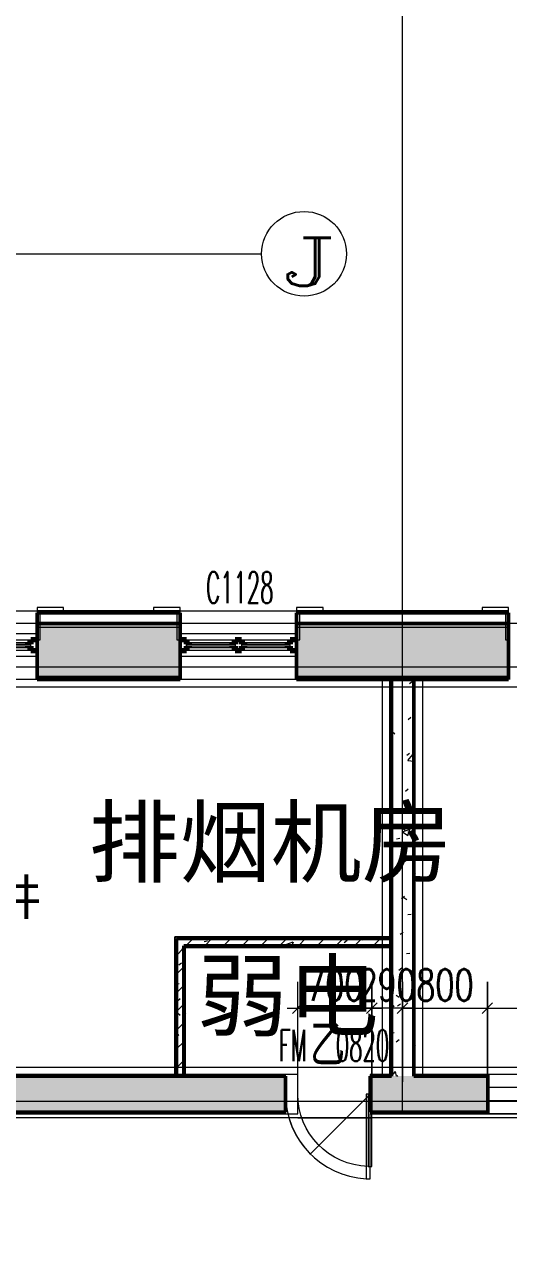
# Model space of a CAD drawing. Header units: millimetres. Extents: x -17321 to 106270, y -22341 to 35329.
# Drawn here: x 53931 to 58500, y 9916 to 21466 of the extents above; entities that cross this region are included whole.
import ezdxf

# ---------------------------------------------------------------- set-up
doc = ezdxf.new("R2010")
doc.units = ezdxf.units.MM
for name, pattern in [('IMPORT-DASHED', [7.5, 5, -2.5]), ('IMPORT-DOTE _2_', [0]), ('轴网线', [22.24, 12.7, -3.18, 3.18, -3.18])]:
    doc.linetypes.add(name, pattern=pattern)
for name, color, linetype, lineweight in [('A-DOOR', 31, 'Continuous', 18), ('A-FLOR', 192, 'Continuous', 9), ('A-GENM', 13, 'Continuous', 18), ('A-GLAZ', 151, 'Continuous', 18), ('A-WALL', 113, 'Continuous', 50), ('A-WALL-FNSH', 113, 'Continuous', 50), ('A-WALL-PATT', 111, 'Continuous', 50), ('AXIS', 85, 'Continuous', 9), ('AXIS_TEXT', 250, 'Continuous', 9), ('DOTE', 157, 'IMPORT-DOTE _2_', 9), ('Pkpm_砖墙', 6, 'Continuous', 9), ('PUB_DIM', 135, 'Continuous', 9), ('PUB_HATCH', 8, 'Continuous', 9), ('PUB_TEXT', 250, 'Continuous', 9), ('S-GRID', 1, 'Continuous', 13), ('SURFACE', 11, 'Continuous', 9), ('WALL', 250, 'Continuous', 9), ('WALL-MOVE', 57, 'Continuous', 9), ('WINDOW', 93, 'Continuous', 9), ('WINDOW_TEXT', 250, 'Continuous', 9), ('剖面门窗', 93, 'Continuous', 9), ('烟道', 4, 'Continuous', 9), ('记者站1205_t3_2__3F导出_dwg', 8, 'Continuous', 9)]:
    doc.layers.add(name, color=color, linetype=linetype, lineweight=lineweight)
doc.styles.add('Arial_2', font='arial.ttf', dxfattribs={"height": 629.266735})
doc.styles.add('Complex_13', font='complex_.ttf', dxfattribs={"width": 1.909091, "height": 452.54834})
doc.styles.add('Simplex', font='simplex_.ttf', dxfattribs={"width": 0.494118, "height": 297.5})
doc.styles.add('Simplex_1', font='simplex_.ttf', dxfattribs={"width": 0.7, "height": 350})
doc.styles.add('Simplex_2', font='simplex_.ttf', dxfattribs={"width": 0.706, "height": 297.5})
doc.styles.add('Simplex_6', font='simplex_.ttf', dxfattribs={"height": 337.588652})
pattern_1 = [(0, (0, 0), (812.8, 203.2), [33.528, -576.072, 33.528, -576.072, -3251.2]), (0, (0, 0), (812.8, 203.2), [-1219.2, 33.528, -1185.672, 33.528, -576.072, -1422.4]), (0, (0, 0), (812.8, 203.2), [-3048, 33.528, -372.872, 33.528, -982.472]), (120, (304.8, 101.6), (-582.37636, 602.30545), [33.528, -576.072, 33.528, -576.072, -3251.2]), (120, (304.8, 101.6), (-582.37636, 602.30545), [-1219.2, 33.528, -1185.672, 33.528, -576.072, -1422.4]), (120, (304.8, 101.6), (-582.37636, 602.30545), [-3048, 33.528, -372.872, 33.528, -982.472]), (240, (406.4, 508), (-230.42364, -805.50545), [33.528, -576.072, 33.528, -576.072, -3251.2]), (240, (406.4, 508), (-230.42364, -805.50545), [-1219.2, 33.528, -1185.672, 33.528, -576.072, -1422.4]), (240, (406.4, 508), (-230.42364, -805.50545), [-3048, 33.528, -372.872, 33.528, -982.472])]
pattern_2 = [(50, (0, 0), (728.7365, -63.756), [76.2, -838.2]), (355, (0, 0), (-140.9716, 764.2276), [60.96, -670.56]), (100.451, (60.7, -5.3), (587.77, 700.467), [64.76, -712.36]), (46.184, (0, 203.2), (1084.316, -168.171), [114.3, -1257.3]), (96.636, (90.4, 189.2), (949.61, 989.71), [97.14, -1068.54]), (351.184, (0, 203.2), (949.62, 989.701), [91.44, -1005.84]), (21, (101.6, 152.4), (606.458, -409.0606), [76.2, -838.2]), (326, (101.6, 152.4), (247.208, 736.753), [60.96, -670.56]), (71.451, (152.14, 118.3), (853.668, 327.6855), [64.76, -712.36]), (37.5, (0, 0), (12.3547, 338.2201), [33.528, -628.904, 33.528, -647.192, -673.1]), (37.5, (0, 0), (12.3547, 338.2201), [-1343.152, 33.528, -639.572]), (7.5, (0, 0), (267.2789, 400.7221), [33.528, -354.584, 33.528, -613.664, -256.54]), (7.5, (0, 0), (267.2789, 400.7221), [-1035.304, 33.528, -223.012]), (327.5, (-226.57, 0), (542.3633, -22.9153), [33.528, -220.472, 33.528, -758.952, -1051.56]), (327.5, (-226.57, 0), (542.3633, -22.9153), [-1046.48, 33.528, -1018.032]), (317.5, (-328.17, 0), (592.517, 101.707), [33.528, -296.672, 33.528, -492.76, -746.76]), (317.5, (-328.17, 0), (592.517, 101.707), [-856.488, 33.528, -713.232])]
pattern_3 = [(45, (0, 89.76), (-88.3883476, 88.3883476), [])]

# ---------------------------------------------------------------- blocks, each defined once
blk = doc.blocks.new('平开窗A2 - C1121-1284559-建模-三层平面图')
at = {"layer": 'A-GLAZ', "lineweight": 9}
for p, q in [((-550, 185), (550, 185)), ((-550, -185), (550, -185))]:
    blk.add_line(p, q, dxfattribs=at)
at = {"layer": 'A-GLAZ', "lineweight": 50}
for p, q in [((-550, 185), (-550, -185)), ((550, -185), (550, 185))]:
    blk.add_line(p, q, dxfattribs=at)
blk = doc.blocks.new('TG-防火门A-单扇1 - 乙FM0820-1284218-建模-三层平面图')
at = {"layer": 'A-GENM'}
for p, q in [((400, 0), (-166, -566)), ((400, 0), (360, 0)), ((360, 0), (360, -800)), ((400, -800), (400, -185)), ((360, -800), (400, -800))]:
    blk.add_line(p, q, dxfattribs=at)
for end in [267.134, 225]:
    blk.add_arc((400, 0), 800, 180, end, dxfattribs=at)
blk = doc.blocks.new('C1128 - C1128-1314676-建模-三层平面图')
at = {"layer": 'A-GLAZ', "lineweight": 70}
for p, q in [((-490, 50), (-550, 50)), ((-490, 10), (-490, 50)), ((-460, 25), (-490, 25)), ((-490, 25), (-490, 10)), ((-460, 10), (-460, 25)), ((-30, 25), (-60, 25)), ((-60, 25), (-60, 10)), ((30, 50), (-30, 50)), ((-30, 50), (-30, 10)), ((-30, 10), (-30, 25)), ((30, 10), (30, 50)), ((60, 25), (30, 25)), ((30, 25), (30, 10)), ((60, 10), (60, 25)), ((490, 25), (460, 25)), ((460, 25), (460, 10)), ((550, 50), (490, 50)), ((490, 50), (490, 10)), ((490, 10), (490, 25)), ((-550, -50), (-490, -50)), ((-490, -50), (-490, -10)), ((-490, -10), (-490, -25)), ((-490, -25), (-460, -25)), ((-460, -25), (-460, -10)), ((-60, -10), (-60, -25)), ((-60, -25), (-30, -25)), ((-30, -10), (-30, -50)), ((-30, -25), (-30, -10)), ((-30, -50), (30, -50)), ((30, -50), (30, -10)), ((30, -10), (30, -25)), ((30, -25), (60, -25)), ((60, -25), (60, -10)), ((460, -10), (460, -25)), ((460, -25), (490, -25)), ((490, -10), (490, -50)), ((490, -25), (490, -10)), ((490, -50), (550, -50))]:
    blk.add_line(p, q, dxfattribs=at)
at = {"layer": 'A-GLAZ'}
for p, q in [((-490, 50), (-30, 50)), ((-490, 10), (-490, -10)), ((-490, 10), (-30, 10)), ((-490, 10), (-490, -10)), ((-460, 25), (-60, 25)), ((-30, -10), (-30, 10)), ((30, 50), (490, 50)), ((30, 10), (490, 10)), ((30, -10), (30, 10)), ((60, 25), (460, 25)), ((490, -10), (490, 10)), ((490, 10), (490, -10)), ((-30, -10), (-490, -10)), ((-30, -50), (-490, -50)), ((-60, -25), (-460, -25)), ((490, -10), (30, -10)), ((490, -50), (30, -50)), ((460, -25), (60, -25))]:
    blk.add_line(p, q, dxfattribs=at)
blk = doc.blocks.new('窗套 - 窗套-1435561-建模-三层平面图')
at = {"layer": 'A-GENM'}
for p, q in [((-550, 30), (-800, 30)), ((-800, 30), (-800, 0)), ((-800, 0), (-550, 0)), ((-550, 0), (-580, 0)), ((-580, 0), (-580, -275)), ((-550, 0), (-550, 30)), ((-550, -275), (-550, 0)), ((800, 30), (550, 30)), ((550, 30), (550, 0)), ((580, 0), (550, 0)), ((550, 0), (550, -275)), ((580, -275), (580, 0)), ((800, 0), (800, 30)), ((550, 0), (800, 0)), ((-580, -275), (-550, -275)), ((550, -275), (580, -275))]:
    blk.add_line(p, q, dxfattribs=at)
blk = doc.blocks.new('记者站1205_t3_2__3F导出_dwg__ArchTick-1307847-建模-三层平面图')
at = {"layer": 'PUB_DIM'}
blk.add_line((-0.5, -0.5), (0.5, 0.5), dxfattribs=at)
blk = doc.blocks.new('记者站1205_t3_2__3F导出_dwg_$DorLib2D$00000001-1307850-建模-三层平面图')
at = {"layer": 'WINDOW', "flags": 128}
blk.add_lwpolyline([(0.5, 0.975), (0.5, 0), (0.45, 0), (0.45, 0.975)], close=True, dxfattribs=at)
at = {"layer": 'WINDOW'}
blk.add_arc((0.475, 0), 0.975, 91.4693, 180, dxfattribs=at)
blk = doc.blocks.new('记者站1205_t3_2__3F导出_dwg_$TCHSYS$WIN2D-1307913-建模-三层平面图')
at = {"layer": 'WINDOW'}
for p, q in [((2628387, 443491), (2627287, 443491)), ((2628387, 443367), (2627287, 443367))]:
    blk.add_line(p, q, dxfattribs=at)
at = {"layer": 'WINDOW', "flags": 128}
blk.add_lwpolyline([(2628387, 443244), (2628387, 443614), (2627287, 443614), (2627287, 443244)], close=True, dxfattribs=at)
blk = doc.blocks.new('记者站1205_t3_2__3F导出_dwg_$TCHSYS$WIN2D-1307945-建模-三层平面图')
at = {"layer": 'WINDOW'}
for p, q in [((2625487, 447777), (2624387, 447777)), ((2625487, 447561), (2624387, 447561))]:
    blk.add_line(p, q, dxfattribs=at)
at = {"layer": 'WINDOW', "flags": 128}
blk.add_lwpolyline([(2625487, 447994), (2625487, 447344), (2624387, 447344), (2624387, 447994)], close=True, dxfattribs=at)
blk = doc.blocks.new('记者站1205_t3_2__3F导出_dwg_$TCHSYS$WIN2D-1307946-建模-三层平面图')
at = {"layer": 'WINDOW'}
for p, q in [((2623037, 447777), (2621937, 447777)), ((2623037, 447561), (2621937, 447561))]:
    blk.add_line(p, q, dxfattribs=at)
at = {"layer": 'WINDOW', "flags": 128}
blk.add_lwpolyline([(2623037, 447994), (2623037, 447344), (2621937, 447344), (2621937, 447994)], close=True, dxfattribs=at)
blk = doc.blocks.new('记者站1205_t3_2__3F导出_dwg_df4bv-1307957-建模-三层平面图')
at = {"layer": 'Pkpm_砖墙'}
for p, q in [((2021157, 77304), (2021157, 81034)), ((2021397, 77304), (2021397, 81034))]:
    blk.add_line(p, q, dxfattribs=at)
at = {"layer": '烟道', "color": 2, "linetype": 'IMPORT-DASHED'}
for p, q in [((2014697, 80964), (2038027, 80964)), ((2021087, 77304), (2021087, 81034)), ((2021467, 77304), (2021467, 81034)), ((2014697, 77374), (2038027, 77374))]:
    blk.add_line(p, q, dxfattribs=at)
at = {"layer": '烟道', "color": 2}
blk.add_line((2038397, 76894), (2014762, 76894), dxfattribs=at)
at = {"layer": '烟道', "color": 2, "flags": 128}
blk.add_lwpolyline([(2006477, 85464), (2000567, 85464), (2000567, 81564), (1977687, 81564), (1977687, 92784), (1963367, 92784), (1963367, 67344), (2000567, 67344), (2000567, 65344), (2014987, 65344), (2014987, 67344), (2052187, 67344), (2052187, 92784), (2037867, 92784), (2037867, 81564), (2014987, 81564), (2014987, 85464), (2009077, 85464)], dxfattribs=at)
blk = doc.blocks.new('记者站1205_t3_2__3F导出_dwg-1307846-建模-三层平面图')
at = {"layer": 'PUB_HATCH'}
h = blk.add_hatch(dxfattribs=at)
h.set_pattern_fill('FP_13', color=256, style=0, pattern_type=2)
h.set_pattern_definition(pattern_3)
h.paths.add_polyline_path([(2624337, 443614), (2624437, 443614), (2624437, 444814), (2624337, 444914), (2624337, 444814)], flags=0)
h = blk.add_hatch(dxfattribs=at)
h.set_pattern_fill('FP_13', color=256, style=0, pattern_type=2)
h.set_pattern_definition(pattern_3)
h.paths.add_polyline_path([(2626367, 444814), (2626367, 444914), (2624337, 444914), (2624437, 444814), (2625061, 444814)], flags=0)
at = {"layer": 'AXIS'}
blk.add_line((2621157, 451364), (2625157, 451364), dxfattribs=at)
blk.add_circle((2625557, 451364), 400, dxfattribs=at)
at = {"layer": 'DOTE', "linetype": 'Continuous'}
for p, q in [((2626487, 443264), (2626487, 460054)), ((2567617, 447464), (2658357, 447464)), ((2567617, 443364), (2658357, 443364))]:
    blk.add_line(p, q, dxfattribs=at)
at = {"layer": 'PUB_DIM'}
blk.add_line((2625497, 443544), (2625497, 444490), dxfattribs=at)
at = {"layer": 'PUB_DIM', "flags": 128}
for points in [[(2626197, 444490), (2626197, 443544)], [(2626487, 444490), (2626487, 443544)], [(2627287, 444490), (2627287, 443544)]]:
    blk.add_lwpolyline(points, close=True, dxfattribs=at)
for points in [[(2625397, 444240), (2625497, 444240), (2626197, 444240), (2626297, 444240)], [(2626487, 444240), (2626197, 444240), (2626097, 444240)], [(2626587, 444240), (2626487, 444240), (2627287, 444240), (2628387, 444240), (2629737, 444240), (2631237, 444240), (2632587, 444240), (2633687, 444240)]]:
    blk.add_lwpolyline(points, dxfattribs=at)
at = {"layer": 'SURFACE', "flags": 128}
for points in [[(2624387, 447834), (2624387, 447994), (2623037, 447994), (2623037, 447834)], [(2627487, 447834), (2627487, 447994), (2626487, 447994), (2625487, 447994), (2625487, 447834)]]:
    blk.add_lwpolyline(points, dxfattribs=at)
at = {"layer": 'WALL', "flags": 128}
for points in [[(2623037, 447344), (2624387, 447344), (2624387, 447834), (2623037, 447834)], [(2626367, 447344), (2626367, 444864), (2626367, 443614), (2626197, 443614), (2626197, 443244), (2626487, 443244), (2627287, 443244), (2627287, 443614), (2626607, 443614), (2626607, 444864), (2626607, 447344), (2627487, 447344), (2627487, 447834), (2626487, 447834), (2625487, 447834), (2625487, 447344)], [(2624387, 443244), (2625497, 443244), (2625497, 443614), (2624387, 443614), (2621936, 443614), (2621936, 443244)]]:
    blk.add_lwpolyline(points, close=True, dxfattribs=at)
at = {"layer": 'WALL-MOVE', "color": 175, "flags": 128}
for points in [[(2624337, 443614), (2624337, 444914), (2626367, 444914)], [(2624437, 443614), (2624437, 444814), (2626367, 444814)]]:
    blk.add_lwpolyline(points, dxfattribs=at)
at = {"layer": '剖面门窗'}
for p, q in [((2625497, 443684), (2626197, 443684)), ((2625497, 443204), (2626197, 443204))]:
    blk.add_line(p, q, dxfattribs=at)
for name, p in [('记者站1205_t3_2__3F导出_dwg_df4bv-1307957-建模-三层平面图', (605210, 366310)), ('记者站1205_t3_2__3F导出_dwg_$TCHSYS$WIN2D-1307946-建模-三层平面图', (0, 0)), ('记者站1205_t3_2__3F导出_dwg_$TCHSYS$WIN2D-1307945-建模-三层平面图', (0, 0)), ('记者站1205_t3_2__3F导出_dwg_$TCHSYS$WIN2D-1307913-建模-三层平面图', (0, 0))]:
    blk.add_blockref(name, p)
at = {"xscale": 100, "yscale": 100, "zscale": 100}
for p in [(2625497, 444240), (2626197, 444240), (2627287, 444240)]:
    blk.add_blockref('记者站1205_t3_2__3F导出_dwg__ArchTick-1307847-建模-三层平面图', p, dxfattribs=at)
at = {"xscale": 100, "yscale": 100, "zscale": 100, "rotation": 180}
for p in [(2626197, 444240), (2626487, 444240), (2626487, 444240), (2627287, 444240)]:
    blk.add_blockref('记者站1205_t3_2__3F导出_dwg__ArchTick-1307847-建模-三层平面图', p, dxfattribs=at)
at = {"extrusion": (0, 0, -1), "xscale": 700, "yscale": 700, "zscale": 700, "rotation": 180}
blk.add_blockref('记者站1205_t3_2__3F导出_dwg_$DorLib2D$00000001-1307850-建模-三层平面图', (-2625847, 443429), dxfattribs=at)
at = {"layer": 'AXIS_TEXT', "color": 7, "insert": (2625330, 451514), "char_height": 452.55, "width": 739.07, "attachment_point": 1, "line_spacing_factor": 1.141342, "style": 'Complex_13'}
blk.add_mtext('\\fComplex|b0|i0|c134|p2|;\\W1.90909;J', dxfattribs=at)
at = {"layer": 'PUB_DIM', "color": 7, "char_height": 297.5, "width": 688.42, "attachment_point": 2, "line_spacing_factor": 1.125731, "style": 'Simplex_2'}
for s, insert in [('700', (2625847, 444609)), ('290', (2626342, 444609)), ('800', (2626887, 444609))]:
    blk.add_mtext(s, dxfattribs=dict(at, insert=insert))
at = {"layer": 'PUB_TEXT', "color": 155, "insert": (2623525, 446124), "char_height": 629.3, "width": 4728.69, "attachment_point": 1, "line_spacing_factor": 0.941778, "style": 'Arial_2'}
blk.add_mtext('排烟机房', dxfattribs=at)
blk.add_mtext('排烟机房', dxfattribs=at)
at = {"layer": 'PUB_TEXT', "color": 7, "attachment_point": 1}
for s, insert, char_height, width, line_spacing_factor, style in [('排烟井', (2621701, 445457), 337.6, 1635.73, 1.125731, 'Simplex_6'), ('弱电', (2624545, 444672), 629.3, 2364.34, 0.941778, 'Arial_2')]:
    blk.add_mtext(s, dxfattribs=dict(at, insert=insert, char_height=char_height, width=width, line_spacing_factor=line_spacing_factor, style=style))
at = {"layer": 'WINDOW_TEXT', "color": 37, "insert": (2624632, 448362), "char_height": 297.5, "width": 785.23, "attachment_point": 1, "line_spacing_factor": 1.125731, "style": 'Simplex'}
blk.add_mtext('C1128', dxfattribs=at)
at = {"layer": 'WINDOW_TEXT', "color": 3, "attachment_point": 1, "line_spacing_factor": 1.125731}
for s, insert, char_height, width, style in [('\\fSimplex|b0|i0|c134|p2|;\\W.7;乙', (2625612, 444081), 350, 388.07, 'Simplex_1'), ('FM', (2625318, 444037), 297.5, 344.21, 'Simplex'), ('0820', (2625857, 444037), 297.5, 645.4, 'Simplex')]:
    blk.add_mtext(s, dxfattribs=dict(at, insert=insert, char_height=char_height, width=width, style=style))

msp = doc.modelspace()

# ---------------------------------------------------------------- hatches: boundary and pattern name
at = {"layer": 'A-WALL-PATT', "lineweight": 9}
h = msp.add_hatch(dxfattribs=at)
h.set_pattern_fill('FP_2', color=256, style=0, pattern_type=2)
h.set_pattern_definition(pattern_2)
h.paths.add_polyline_path([(65944, 15300), (66500, 15300), (66500, 15810), (64500, 15810), (64500, 15300), (64534, 15300)], flags=0)
h.paths.add_polyline_path([(74600, 15300), (74600, 15810), (72500, 15810), (72500, 15300), (74403, 15300)], flags=0)
h.paths.add_polyline_path([(67600, 15300), (68950, 15300), (68950, 15810), (67600, 15810)], flags=0)
h.paths.add_polyline_path([(70050, 15300), (71400, 15300), (71400, 15810), (70050, 15810)], flags=0)
h.paths.add_polyline_path([(60304, 15300), (60950, 15300), (60950, 15810), (59600, 15810), (59600, 15300)], flags=0)
h.paths.add_polyline_path([(55400, 15300), (55400, 15810), (54050, 15810), (54050, 15300), (54665, 15300)], flags=0)
h.paths.add_polyline_path([(63400, 15300), (63400, 15810), (62050, 15810), (62050, 15300), (63124, 15300)], flags=0)
h.paths.add_polyline_path([(57484, 15300), (58500, 15300), (58500, 15810), (56500, 15810), (56500, 15300)], flags=0)
h.paths.add_polyline_path([(51332, 15300), (52950, 15300), (52950, 15810), (51212, 15810), (51212, 15300)], flags=0)
h = msp.add_hatch(dxfattribs=at)
h.set_pattern_fill('FP_1', color=256, style=0, pattern_type=2)
h.set_pattern_definition(pattern_1)
h.paths.add_polyline_path([(74620, 15280), (74620, 15300), (72500, 15300), (72500, 15280), (74605, 15280)], flags=0)
h.paths.add_polyline_path([(63400, 15280), (63400, 15300), (62050, 15300), (62050, 15280), (63124, 15280)], flags=0)
h.paths.add_polyline_path([(64500, 15280), (66500, 15280), (66500, 15300), (64500, 15300)], flags=0)
h.paths.add_polyline_path([(70173, 15280), (71400, 15280), (71400, 15300), (70050, 15300), (70050, 15280)], flags=0)
h.paths.add_polyline_path([(68950, 15280), (68950, 15300), (67600, 15300), (67600, 15280), (68764, 15280)], flags=0)
h.paths.add_polyline_path([(57380, 15280), (58500, 15280), (58500, 15300), (56500, 15300), (56500, 15280)], flags=0)
h.paths.add_polyline_path([(59600, 15280), (60950, 15280), (60950, 15300), (59600, 15300)], flags=0)
h.paths.add_polyline_path([(54665, 15280), (55400, 15280), (55400, 15300), (54050, 15300), (54050, 15280)], flags=0)
h.paths.add_polyline_path([(52950, 15280), (52950, 15300), (50702, 15300), (50702, 15280), (52890, 15280)], flags=0)
h = msp.add_hatch(dxfattribs=at)
h.set_pattern_fill('FP_1', color=256, style=0, pattern_type=2)
h.set_pattern_definition(pattern_1)
h.paths.add_polyline_path([(57395, 11550), (57395, 12765), (57380, 12765), (57380, 11550)], flags=0)
h.paths.add_polyline_path([(57395, 12850), (57395, 15280), (57380, 15280), (57380, 12850)], flags=0)
h = msp.add_hatch(dxfattribs=at)
h.set_pattern_fill('FP_2', color=256, style=0, pattern_type=2)
h.set_pattern_definition(pattern_2)
h.paths.add_polyline_path([(57605, 11535), (57605, 15280), (57395, 15280), (57395, 11535), (57484, 11535)], flags=0)
h = msp.add_hatch(dxfattribs=at)
h.set_pattern_fill('FP_1', color=256, style=0, pattern_type=2)
h.set_pattern_definition(pattern_1)
h.paths.add_polyline_path([(57620, 11550), (57620, 15280), (57605, 15280), (57605, 11550)], flags=0)
h = msp.add_hatch(dxfattribs=at)
h.set_pattern_fill('FP_1', color=256, style=0, pattern_type=2)
h.set_pattern_definition(pattern_1)
h.paths.add_polyline_path([(55350, 11550), (55365, 11550), (55365, 12850), (55350, 12850), (55350, 12750)], flags=0)
h = msp.add_hatch(dxfattribs=at)
h.set_pattern_fill('FP_1', color=256, style=0, pattern_type=2)
h.set_pattern_definition(pattern_1)
h.paths.add_polyline_path([(55365, 12835), (57395, 12835), (57395, 12850), (55365, 12850)], flags=0)
h = msp.add_hatch(dxfattribs=at)
h.set_pattern_fill('FP_2', color=256, style=0, pattern_type=2)
h.set_pattern_definition(pattern_2)
h.paths.add_polyline_path([(55435, 11535), (55435, 12835), (55365, 12835), (55365, 11535)], flags=0)
h = msp.add_hatch(dxfattribs=at)
h.set_pattern_fill('FP_2', color=256, style=0, pattern_type=2)
h.set_pattern_definition(pattern_2)
h.paths.add_polyline_path([(57395, 12765), (57395, 12835), (55435, 12835), (55435, 12765), (57380, 12765)], flags=0)
h = msp.add_hatch(dxfattribs=at)
h.set_pattern_fill('FP_1', color=256, style=0, pattern_type=2)
h.set_pattern_definition(pattern_1)
h.paths.add_polyline_path([(55435, 11550), (55450, 11550), (55450, 12765), (55435, 12765), (55435, 12750)], flags=0)
h = msp.add_hatch(dxfattribs=at)
h.set_pattern_fill('FP_1', color=256, style=0, pattern_type=2)
h.set_pattern_definition(pattern_1)
h.paths.add_polyline_path([(56074, 12750), (57380, 12750), (57380, 12765), (55450, 12765), (55450, 12750)], flags=0)
h = msp.add_hatch(dxfattribs=at)
h.set_pattern_fill('FP_1', color=256, style=0, pattern_type=2)
h.set_pattern_definition(pattern_1)
h.paths.add_polyline_path([(74265, 11535), (74265, 11550), (70805, 11550), (70805, 11535), (71583, 11535)], flags=0)
h.paths.add_polyline_path([(70595, 11535), (70595, 11550), (70295, 11550), (70295, 11535)], flags=0)
h.paths.add_polyline_path([(63600, 11535), (63600, 11550), (62250, 11550), (62250, 11535)], flags=0)
h.paths.add_polyline_path([(60304, 11535), (60750, 11535), (60750, 11550), (59405, 11550), (59405, 11535)], flags=0)
h.paths.add_polyline_path([(64700, 11535), (65395, 11535), (65395, 11550), (64700, 11550)], flags=0)
h.paths.add_polyline_path([(65605, 11535), (68095, 11535), (68095, 11550), (65605, 11550)], flags=0)
h.paths.add_polyline_path([(68305, 11535), (69395, 11535), (69395, 11550), (68305, 11550)], flags=0)
h.paths.add_polyline_path([(57605, 11535), (58305, 11535), (58305, 11550), (57605, 11550)], flags=0)
h.paths.add_polyline_path([(55450, 11535), (56395, 11535), (56395, 11550), (55435, 11550), (55435, 11535)], flags=0)
h.paths.add_polyline_path([(54665, 11535), (55365, 11535), (55365, 11550), (52945, 11550), (52945, 11535)], flags=0)
h.paths.add_polyline_path([(51445, 11535), (51445, 11550), (50922, 11550), (50922, 11535)], flags=0)
h.paths.add_polyline_path([(57195, 11535), (57395, 11535), (57395, 11550), (57195, 11550)], flags=0)
h = msp.add_hatch(dxfattribs=at)
h.set_pattern_fill('FP_2', color=256, style=0, pattern_type=2)
h.set_pattern_definition(pattern_2)
h.paths.add_polyline_path([(68764, 11195), (69395, 11195), (69395, 11535), (64700, 11535), (64700, 11195), (65944, 11195)], flags=0)
h.paths.add_polyline_path([(70295, 11195), (74605, 11195), (74605, 11535), (70295, 11535)], flags=0)
h.paths.add_polyline_path([(60750, 11195), (60750, 11535), (59405, 11535), (59405, 11195), (60304, 11195)], flags=0)
h.paths.add_polyline_path([(62250, 11195), (63600, 11195), (63600, 11535), (62250, 11535), (62250, 11365)], flags=0)
h.paths.add_polyline_path([(57195, 11195), (58305, 11195), (58305, 11535), (57195, 11535)], flags=0)
h.paths.add_polyline_path([(56395, 11195), (56395, 11535), (52945, 11535), (52945, 11195), (56074, 11195)], flags=0)
h.paths.add_polyline_path([(51445, 11195), (51445, 11535), (50907, 11535), (50907, 11195), (50922, 11195)], flags=0)
h = msp.add_hatch(dxfattribs=at)
h.set_pattern_fill('FP_1', color=256, style=0, pattern_type=2)
h.set_pattern_definition(pattern_1)
h.paths.add_polyline_path([(74620, 11180), (74620, 11195), (70295, 11195), (70295, 11180), (71583, 11180)], flags=0)
h.paths.add_polyline_path([(63600, 11180), (63600, 11195), (62250, 11195), (62250, 11180)], flags=0)
h.paths.add_polyline_path([(65944, 11180), (69395, 11180), (69395, 11195), (64700, 11195), (64700, 11180)], flags=0)
h.paths.add_polyline_path([(56395, 11180), (56395, 11195), (52945, 11195), (52945, 11180), (56074, 11180)], flags=0)
h.paths.add_polyline_path([(57484, 11180), (58305, 11180), (58305, 11195), (57195, 11195), (57195, 11180)], flags=0)
h.paths.add_polyline_path([(59405, 11180), (60750, 11180), (60750, 11195), (59405, 11195)], flags=0)
h.paths.add_polyline_path([(50697, 11180), (51445, 11180), (51445, 11195), (50697, 11195)], flags=0)

# ---------------------------------------------------------------- linework, layer by layer
at = {"layer": 'A-FLOR'}
for p, q in [((54050, 15280), (52950, 15280)), ((56500, 15280), (55400, 15280))]:
    msp.add_line(p, q, dxfattribs=at)
at = {"layer": 'A-WALL', "color": 7}
for p, q in [((54050, 15910), (54050, 15280)), ((55400, 15910), (54050, 15910)), ((55400, 15280), (55400, 15910)), ((56500, 15910), (56500, 15280)), ((58500, 15910), (56500, 15910)), ((58500, 15280), (58500, 15910)), ((54050, 15280), (55400, 15280)), ((56500, 15280), (57380, 15280)), ((57395, 11535), (57395, 15280)), ((57605, 11535), (57605, 15280)), ((57620, 15280), (58500, 15280)), ((55365, 12835), (55365, 11535)), ((57395, 12835), (55365, 12835)), ((55435, 12765), (55435, 11535)), ((57395, 12765), (55435, 12765)), ((56395, 11535), (52945, 11535)), ((56395, 11195), (56395, 11535)), ((57195, 11535), (57195, 11195)), ((57395, 11535), (57195, 11535)), ((58305, 11535), (57605, 11535)), ((56395, 11195), (52945, 11195)), ((58305, 11195), (57195, 11195))]:
    msp.add_line(p, q, dxfattribs=at)
at = {"layer": 'A-WALL'}
for p, q in [((55400, 15810), (54050, 15810)), ((58500, 15810), (56500, 15810)), ((55400, 15300), (54050, 15300)), ((58500, 15300), (56500, 15300)), ((57605, 15280), (57395, 15280)), ((57395, 12850), (57380, 12850))]:
    msp.add_line(p, q, dxfattribs=at)
at = {"layer": 'A-WALL-FNSH', "color": 250, "lineweight": 9}
for p, q in [((55400, 15930), (54050, 15930)), ((54050, 15930), (54050, 15910)), ((55400, 15910), (55400, 15930)), ((58500, 15930), (56500, 15930)), ((56500, 15930), (56500, 15910)), ((58500, 15910), (58500, 15930)), ((57380, 15280), (57380, 12850)), ((57620, 11550), (57620, 15280)), ((55350, 12850), (55350, 11550)), ((57380, 12850), (55350, 12850)), ((55450, 11550), (55450, 12750)), ((55450, 12750), (57380, 12750)), ((57380, 12750), (57380, 11550)), ((55350, 11550), (52945, 11550)), ((56395, 11550), (55450, 11550)), ((56395, 11535), (56395, 11550)), ((57380, 11550), (57195, 11550)), ((57195, 11550), (57195, 11535)), ((58305, 11550), (57620, 11550)), ((52945, 11180), (56395, 11180)), ((56395, 11180), (56395, 11195)), ((57195, 11195), (57195, 11180)), ((57195, 11180), (58305, 11180))]:
    msp.add_line(p, q, dxfattribs=at)
at = {"layer": 'S-GRID', "linetype": '轴网线'}
for p, q in [((57500, 11200), (57500, 33190)), ((-8370, 15400), (89370, 15400)), ((-8370, 11300), (89370, 11300))]:
    msp.add_line(p, q, dxfattribs=at)

# ---------------------------------------------------------------- block references
at = {"layer": 'A-DOOR'}
msp.add_blockref('TG-防火门A-单扇1 - 乙FM0820-1284218-建模-三层平面图', (56795, 11365), dxfattribs=at)
at = {"layer": 'A-GENM'}
for p in [(53500, 15930), (55950, 15930), (59050, 15930)]:
    msp.add_blockref('窗套 - 窗套-1435561-建模-三层平面图', p, dxfattribs=at)
at = {"layer": 'A-GLAZ', "rotation": 180}
for name, p in [('C1128 - C1128-1314676-建模-三层平面图', (53500, 15605)), ('C1128 - C1128-1314676-建模-三层平面图', (55950, 15605)), ('平开窗A2 - C1121-1284559-建模-三层平面图', (58855, 11365))]:
    msp.add_blockref(name, p, dxfattribs=at)
at = {"layer": '记者站1205_t3_2__3F导出_dwg', "color": 4}
msp.add_blockref('记者站1205_t3_2__3F导出_dwg-1307846-建模-三层平面图', (-2568987, -432064), dxfattribs=at)

doc.saveas('drawing.dxf')
